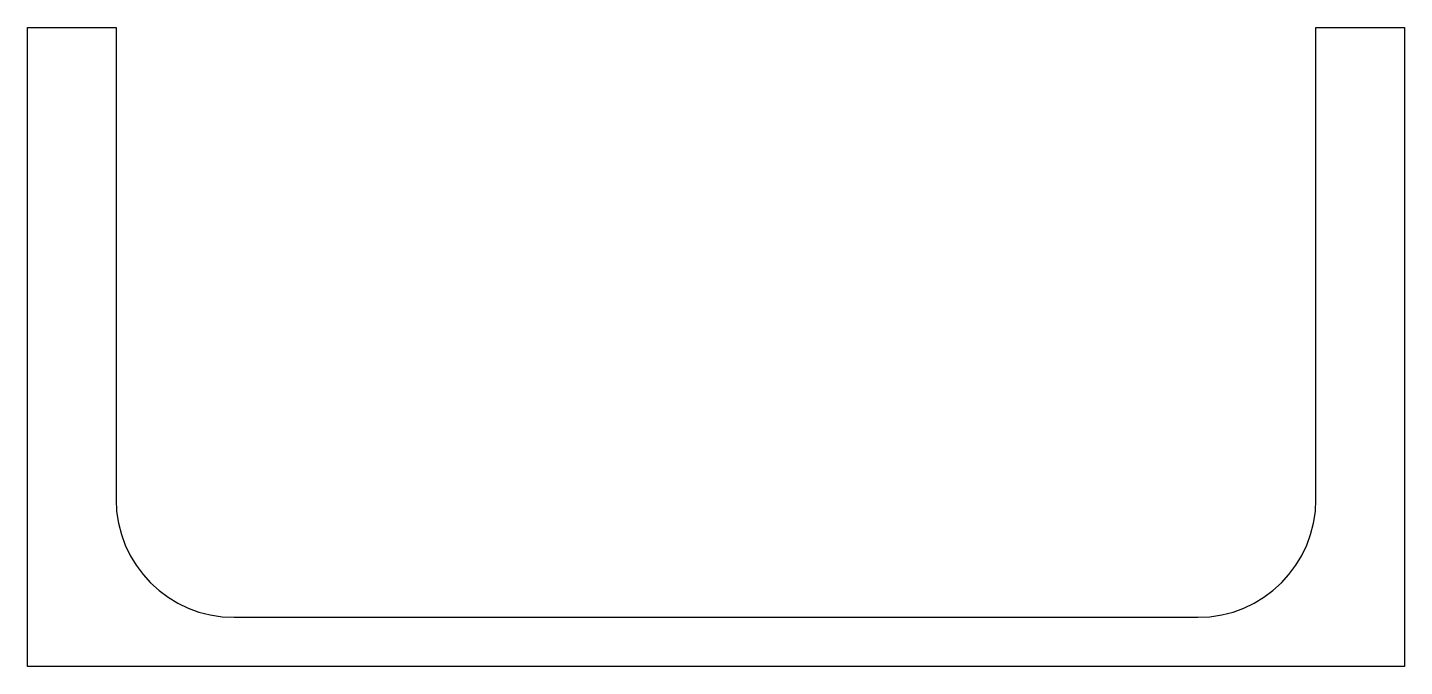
# Model space of a CAD drawing. Extents: x -70 to 70, y 0 to 65.
import ezdxf

# ---------------------------------------------------------------- set-up
doc = ezdxf.new("R2010")
doc.units = 0

msp = doc.modelspace()

# ---------------------------------------------------------------- linework, layer by layer
for p, q in [((-70, 0), (-70, 65)), ((-70, 65), (-61, 65)), ((-61, 65), (-61, 17)), ((61, 17), (61, 65)), ((61, 65), (70, 65)), ((70, 65), (70, 0)), ((-49, 5), (49, 5)), ((70, 0), (-70, 0))]:
    msp.add_line(p, q)
for centre, start, end in [((-49, 17), 180, 270), ((49, 17), 270, 0)]:
    msp.add_arc(centre, 12, start, end)

doc.saveas('drawing.dxf')
